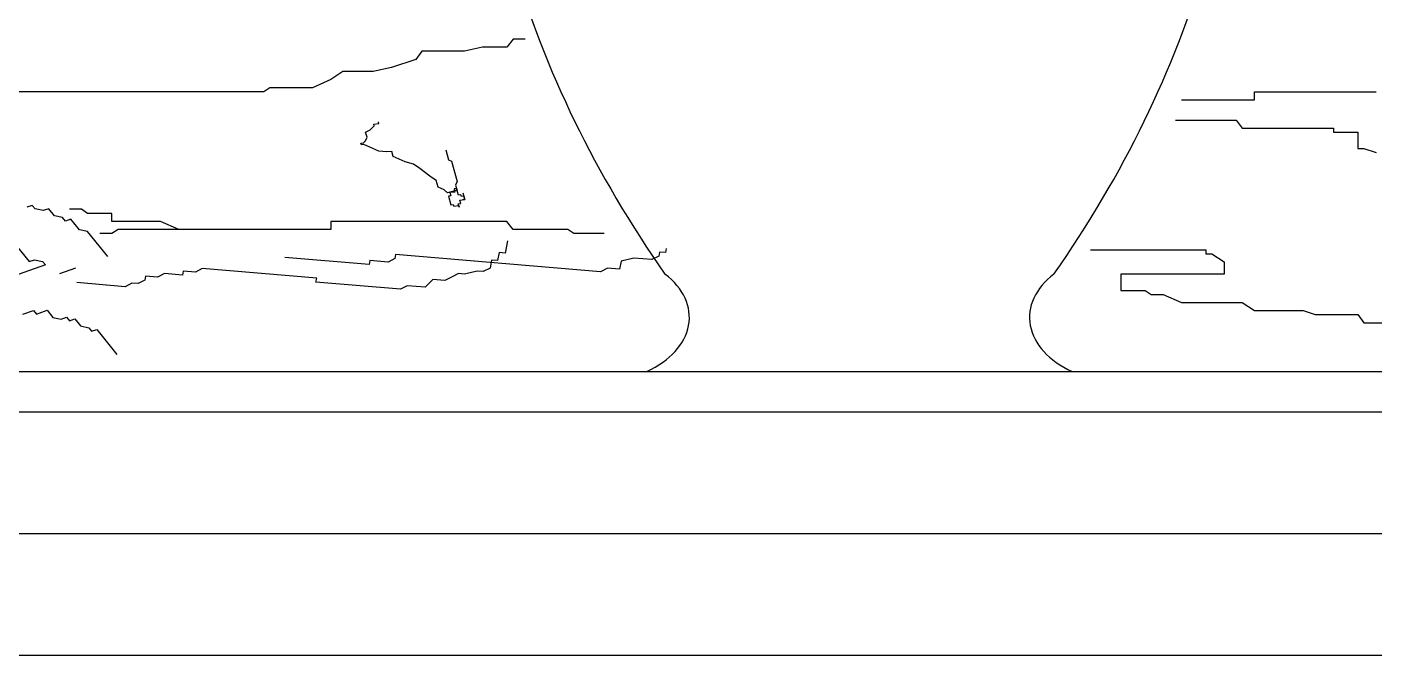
# Model space of a CAD drawing. Header units: millimetres. Extents: x 3060 to 28796, y 18778 to 36190.
# Drawn here: x 9007.6 to 9273.6, y 35623.8 to 35747.8 of the extents above; entities that cross this region are included whole.
import ezdxf

# ---------------------------------------------------------------- set-up
doc = ezdxf.new("R2010")
doc.units = ezdxf.units.MM

# ---------------------------------------------------------------- blocks, each defined once
blk = doc.blocks.new('A$C6FB662AA')
for p, q in [((1535.86, 1702.44), (1534.66, 1700.84)), ((1538.26, 1702.44), (1535.86, 1702.44)), ((1517.86, 1700.04), (1516.66, 1698.44)), ((1526.26, 1700.04), (1517.86, 1700.04)), ((1529.86, 1700.84), (1526.26, 1700.04)), ((1534.66, 1700.84), (1529.86, 1700.84)), ((1516.66, 1698.44), (1511.86, 1696.84)), ((1499.86, 1694.44), (1496.26, 1692.84)), ((1502.26, 1696.04), (1499.86, 1694.44)), ((1508.26, 1696.04), (1502.26, 1696.04)), ((1511.86, 1696.84), (1508.26, 1696.04)), ((1486.66, 1692.04), (1426.66, 1692.04)), ((1487.86, 1692.84), (1486.66, 1692.04)), ((1496.26, 1692.84), (1487.86, 1692.84)), ((1682.26, 1690.44), (1682.26, 1692.04)), ((1682.26, 1692.04), (1706.26, 1692.04)), ((1667.86, 1690.44), (1682.26, 1690.44)), ((1666.66, 1686.44), (1678.66, 1686.44)), ((1678.66, 1686.44), (1679.86, 1684.84)), ((1506.76, 1684.08), (1507.66, 1684.54)), ((1507.04, 1683.09), (1506.76, 1684.08)), ((1507.66, 1684.54), (1508.47, 1685.32)), ((1508.38, 1685.65), (1509.37, 1685.77)), ((1508.47, 1685.32), (1508.38, 1685.65)), ((1509.37, 1685.77), (1509.28, 1686.1)), ((1679.86, 1684.84), (1697.86, 1684.84)), ((1697.86, 1684.84), (1697.86, 1684.04)), ((1697.86, 1684.04), (1702.66, 1684.04)), ((1702.66, 1684.04), (1702.66, 1680.84)), ((1505.83, 1681.92), (1506.32, 1681.98)), ((1505.92, 1681.59), (1505.83, 1681.92)), ((1506.42, 1681.65), (1505.92, 1681.59)), ((1506.32, 1681.98), (1506.73, 1682.37)), ((1507.59, 1681.11), (1506.42, 1681.65)), ((1506.73, 1682.37), (1507.04, 1683.09)), ((1509.35, 1680.3), (1507.59, 1681.11)), ((1510.93, 1680.16), (1509.35, 1680.3)), ((1511.92, 1680.28), (1510.93, 1680.16)), ((1512.2, 1679.29), (1511.92, 1680.28)), ((1512.78, 1679.02), (1512.2, 1679.29)), ((1514.55, 1678.21), (1512.78, 1679.02)), ((1522.6, 1680.57), (1523.15, 1678.59)), ((1523.15, 1678.59), (1523.74, 1678.32)), ((1702.66, 1680.84), (1703.86, 1680.84)), ((1703.86, 1680.84), (1706.26, 1680.04)), ((1516.22, 1677.73), (1514.55, 1678.21)), ((1517.48, 1676.86), (1516.22, 1677.73)), ((1519.43, 1675.4), (1517.48, 1676.86)), ((1523.74, 1678.32), (1524.84, 1674.35)), ((1520.69, 1674.53), (1519.43, 1675.4)), ((1521.06, 1673.2), (1520.69, 1674.53)), ((1522.24, 1672.67), (1521.06, 1673.2)), ((1524.84, 1674.35), (1524.53, 1673.63)), ((1524.53, 1673.63), (1524.71, 1672.97)), ((1522.91, 1672.07), (1522.24, 1672.67)), ((1524.81, 1672.64), (1522.91, 1672.07)), ((1523.59, 1671.47), (1523.1, 1671.41)), ((1523.1, 1671.41), (1523.56, 1669.75)), ((1524.4, 1672.25), (1523.41, 1672.13)), ((1523.41, 1672.13), (1523.59, 1671.47)), ((1524.71, 1672.97), (1524.22, 1672.91)), ((1524.22, 1672.91), (1524.4, 1672.25)), ((1525.08, 1671.65), (1524.71, 1672.97)), ((1524.71, 1672.97), (1524.81, 1672.64)), ((1525.58, 1671.71), (1525.08, 1671.65)), ((1525.36, 1670.66), (1526.35, 1670.78)), ((1525.54, 1670), (1525.36, 1670.66)), ((1525.67, 1671.38), (1525.58, 1671.71)), ((1526.16, 1671.44), (1525.67, 1671.38)), ((1526.35, 1670.78), (1525.85, 1670.72)), ((1525.98, 1672.1), (1526.35, 1670.78)), ((1526.35, 1670.78), (1526.16, 1671.44)), ((1440.92, 1669.61), (1439.86, 1669.24)), ((1441.49, 1668.91), (1440.92, 1669.61)), ((1443.11, 1668.58), (1441.49, 1668.91)), ((1444.17, 1668.96), (1443.11, 1668.58)), ((1445.3, 1667.54), (1444.17, 1668.96)), ((1450.66, 1668.84), (1448.26, 1668.84)), ((1451.86, 1668.04), (1450.66, 1668.84)), ((1456.66, 1668.04), (1451.86, 1668.04)), ((1456.66, 1666.44), (1456.66, 1668.04)), ((1523.56, 1669.75), (1524.05, 1669.81)), ((1524.05, 1669.81), (1524.14, 1669.48)), ((1524.14, 1669.48), (1525.14, 1669.61)), ((1525.04, 1669.94), (1525.54, 1670)), ((1525.23, 1669.28), (1525.04, 1669.94)), ((1525.14, 1669.61), (1525.23, 1669.28)), ((1446.92, 1667.21), (1445.3, 1667.54)), ((1447.49, 1666.51), (1446.92, 1667.21)), ((1448.55, 1666.88), (1447.49, 1666.51)), ((1450.24, 1664.77), (1448.55, 1666.88)), ((1466.26, 1666.44), (1456.66, 1666.44)), ((1469.86, 1664.84), (1466.26, 1666.44)), ((1534.66, 1666.44), (1499.86, 1666.44)), ((1499.86, 1666.44), (1499.86, 1664.84)), ((1535.86, 1664.84), (1534.66, 1666.44)), ((1451.86, 1664.44), (1450.24, 1664.77)), ((1455.82, 1659.5), (1451.86, 1664.44)), ((1456.66, 1664.04), (1454.26, 1664.04)), ((1457.86, 1664.84), (1456.66, 1664.04)), ((1474.66, 1664.84), (1457.86, 1664.84)), ((1499.86, 1664.84), (1469.86, 1664.84)), ((1534.75, 1662.59), (1534.3, 1660.21)), ((1546.66, 1664.84), (1535.86, 1664.84)), ((1547.86, 1664.04), (1546.66, 1664.84)), ((1553.86, 1664.04), (1547.86, 1664.04)), ((1438.03, 1661.33), (1440.29, 1658.51)), ((1512.67, 1659.9), (1512.52, 1659.1)), ((1553.16, 1656.52), (1512.67, 1659.9)), ((1533.11, 1660.31), (1532.81, 1658.72)), ((1534.3, 1660.21), (1533.11, 1660.31)), ((1564.77, 1660.39), (1564.62, 1659.6)), ((1565.96, 1660.29), (1564.77, 1660.39)), ((1566.11, 1661.09), (1565.96, 1660.29)), ((1649.86, 1660.84), (1672.66, 1660.84)), ((1672.66, 1660.84), (1672.66, 1660.04)), ((1672.66, 1660.04), (1673.86, 1660.04)), ((1673.86, 1660.04), (1676.26, 1658.44)), ((1443.53, 1657.85), (1436.12, 1655.21)), ((1440.29, 1658.51), (1441.35, 1658.88)), ((1441.35, 1658.88), (1442.97, 1658.56)), ((1442.97, 1658.56), (1443.53, 1657.85)), ((1449.46, 1657.24), (1446.29, 1656.11)), ((1507.46, 1657.91), (1490.79, 1659.3)), ((1507.61, 1658.7), (1507.46, 1657.91)), ((1511.18, 1658.41), (1507.61, 1658.7)), ((1512.52, 1659.1), (1511.18, 1658.41)), ((1531.32, 1657.23), (1529.98, 1656.54)), ((1531.62, 1658.82), (1531.32, 1657.23)), ((1532.81, 1658.72), (1531.62, 1658.82)), ((1554.5, 1657.22), (1553.16, 1656.52)), ((1556.88, 1657.02), (1554.5, 1657.22)), ((1557.18, 1658.61), (1556.88, 1657.02)), ((1559.71, 1659.2), (1557.18, 1658.61)), ((1563.28, 1658.9), (1559.71, 1659.2)), ((1564.62, 1659.6), (1563.28, 1658.9)), ((1676.26, 1658.44), (1676.26, 1656.04)), ((1463.15, 1654.85), (1461.82, 1654.16)), ((1463.3, 1655.65), (1463.15, 1654.85)), ((1465.69, 1655.45), (1463.3, 1655.65)), ((1467.02, 1656.14), (1465.69, 1655.45)), ((1470.6, 1655.85), (1467.02, 1656.14)), ((1470.75, 1656.64), (1470.6, 1655.85)), ((1473.13, 1656.44), (1470.75, 1656.64)), ((1474.47, 1657.14), (1473.13, 1656.44)), ((1497.09, 1655.25), (1474.47, 1657.14)), ((1496.94, 1654.46), (1497.09, 1655.25)), ((1520.01, 1654.95), (1518.52, 1653.46)), ((1522.39, 1654.75), (1520.01, 1654.95)), ((1523.73, 1655.45), (1522.39, 1654.75)), ((1525.07, 1656.14), (1523.73, 1655.45)), ((1526.26, 1656.04), (1525.07, 1656.14)), ((1528.79, 1656.64), (1526.26, 1656.04)), ((1529.98, 1656.54), (1528.79, 1656.64)), ((1655.86, 1656.04), (1655.86, 1652.84)), ((1676.26, 1656.04), (1655.86, 1656.04)), ((1459.28, 1653.56), (1449.76, 1654.36)), ((1460.62, 1654.26), (1459.28, 1653.56)), ((1461.82, 1654.16), (1460.62, 1654.26)), ((1513.61, 1653.07), (1496.94, 1654.46)), ((1514.95, 1653.76), (1513.61, 1653.07)), ((1518.52, 1653.46), (1514.95, 1653.76)), ((1655.86, 1652.84), (1660.66, 1652.84)), ((1660.66, 1652.84), (1661.86, 1652.04)), ((1661.86, 1652.04), (1664.26, 1652.04)), ((1664.26, 1652.04), (1667.86, 1650.44)), ((1667.86, 1650.44), (1679.86, 1650.44)), ((1679.86, 1650.44), (1682.26, 1648.84)), ((1439.09, 1648.11), (1441.2, 1648.86)), ((1441.2, 1648.86), (1441.77, 1648.16)), ((1441.77, 1648.16), (1443.89, 1648.91)), ((1443.89, 1648.91), (1445.02, 1647.5)), ((1445.02, 1647.5), (1446.64, 1647.17)), ((1446.64, 1647.17), (1447.7, 1647.54)), ((1447.7, 1647.54), (1448.26, 1646.84)), ((1448.26, 1646.84), (1449.32, 1647.21)), ((1449.32, 1647.21), (1450.45, 1645.8)), ((1682.26, 1648.84), (1691.86, 1648.84)), ((1691.86, 1648.84), (1694.26, 1648.04)), ((1694.26, 1648.04), (1702.66, 1648.04)), ((1702.66, 1648.04), (1703.86, 1646.44)), ((1450.45, 1645.8), (1452.07, 1645.47)), ((1452.07, 1645.47), (1452.64, 1644.77)), ((1452.64, 1644.77), (1453.7, 1645.14)), ((1453.7, 1645.14), (1457.65, 1640.2)), ((1703.86, 1646.44), (1720.66, 1646.44)), ((1271.86, 1636.84), (1823.86, 1636.84)), ((1259.86, 1628.84), (1835.86, 1628.84)), ((1235.86, 1604.84), (1859.86, 1604.84)), ((1211.86, 1580.84), (1883.86, 1580.84))]:
    blk.add_line(p, q)
for centre, major_axis, start_param, end_param in [((1926.27, 1768.1), (397.68, 0), 3.333082, 3.57798), ((1282.25, 1768.1), (-397.68, 0), 2.705205, 2.950104), ((1551.26, 1647.5), (19.42, 0), -0.968509, 0.719799), ((1657.26, 1647.5), (-19.42, 0), -0.719799, 0.968509)]:
    blk.add_ellipse(centre, major_axis=major_axis, ratio=0.666667, start_param=start_param, end_param=end_param)

msp = doc.modelspace()

# ---------------------------------------------------------------- block references
msp.add_blockref('A$C6FB662AA', (7567.73, 34042.96))

doc.saveas('drawing.dxf')
